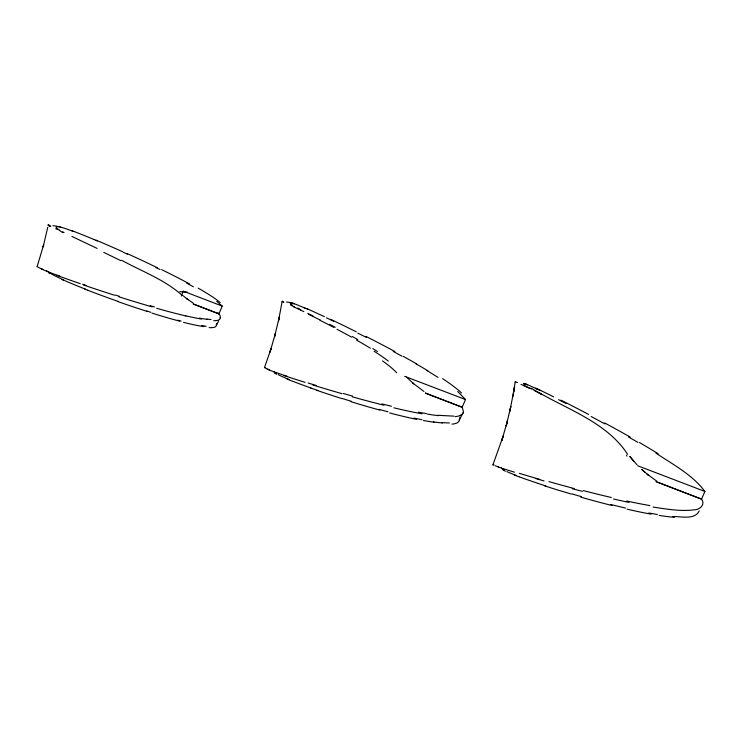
<?xml version="1.0" encoding="UTF-8"?>
<svg xmlns="http://www.w3.org/2000/svg" width="742" height="742" viewBox="0 0 742 742"><rect width="100%" height="100%" fill="white"/><g stroke="black" fill="none" stroke-linecap="round" stroke-linejoin="round"><path stroke-width="1.11" d="M512.88 396.692L515.189 381.907M282.173 301.308L278.482 320.952L279.252 317.14L274.614 336.59L275.542 332.935L270.005 352.144L271.08 348.592L264.477 367.596L265.033 367.485M47.72 227.367L43.129 246.947L43.676 244.739L37.193 266.415M513.649 391.757L514.614 386.805L509.81 411.328L510.802 406.551L506.146 425.991L507.333 421.373L501.805 440.581L503.197 436.055L493.022 464.557L493.597 464.473M699.214 510.913C694.837 520.235 680.943 516.293 672.679 516.534M220.309 317.845L220.207 315.758L218.992 313.931L193.161 303.96M181.373 296.058L183.107 291.087L222.192 306.084L218.936 313.857L193.393 304.053M459.836 417.384L459.27 420.148L463.537 411.884L462.238 407.312L425.444 393.121M457.758 391.544L465.494 399.53L462.183 407.219L427.207 393.798M653.034 507.055C666.631 509.068 680.507 511.618 694.28 509.819C699.789 509.893 705.688 504.477 701.561 499.106L704.9 491.454C692.351 474.685 673.096 464.603 655.993 453.167M218.584 320.998L216.664 324.746L216.655 323.419M462.637 413.554L463.212 412.765M454.048 416.141L437.4 415.27M449.439 422.959L441.926 422.68M211.025 319.533L206.666 319.106M206.202 326.257L201.75 325.645M52.914 225.689L57.616 226.31M286.477 302.013L290.966 302.625M657.356 514.503L648.786 513M426.483 413.637L418.423 412.172M421.883 419.703L414.008 418.089M628.966 502.436L613.578 499.032M625.525 508.084L610.814 504.532M59.147 226.56L60.158 226.802M391.47 406.264L381.88 403.908M582.387 491.362L572.249 488.7M177.635 320.164L181.113 321.091M388.029 411.81L378.902 409.352M352.654 396.135L343.082 393.436M581.376 496.639L571.915 493.922M150.153 305.676L154.438 306.91M544.034 480.918L535.631 478.507M515.514 381.88L517.406 382.557M316.194 385.497L308.097 383.011M351.411 401.348L342.516 398.593M292.088 302.875L293.925 303.478M514.475 472.172L508.919 470.428M146.805 311.028L150.858 312.308M115.168 295.001L119.518 296.373M545.889 485.973L538.238 483.487M287.377 376.38L281.821 374.524A89.411 2.838 16.4 0 1 269.708 370.212L267.231 369.219M82.612 284.223L86.387 285.512M317.808 390.478L310.462 387.918M404.687 376.37L405.16 376.528M405.633 376.695L465.494 399.53M637.638 465.735L704.9 491.454M118.191 301.438L114.185 300.028A87.89 6.845 19 0 1 87.844 290.298M498.652 467.043L494.997 465.679M56.995 275.115L59.703 276.117M519.214 476.883L514.308 475.019M71.779 230.66L74.07 231.523M524.575 383.382L526.171 384.022M425.389 393.102L426.752 393.622M656.132 481.669L656.707 481.883M657.839 482.319L701.561 499.106M656.188 481.688L656.753 481.901M657.894 482.346L701.617 499.208M84.588 289L87.983 290.326M291.921 381.036L287.024 379.051M94.039 239.555L97.397 240.974M283.592 301.855L282.517 301.4A89.457 0.668 25.9 0 0 283.834 302.263M41.422 268.975L42.758 269.55M303.747 307.494L308.449 309.562M61.883 279.539L64.248 280.597M123.441 252.373L127.439 254.172M523.954 385.432L531.717 389.086M326.452 317.854L333.631 321.258M290.781 305.175L294.342 306.854M71.974 236.466L97.109 248.403M535.576 388.335L540.259 390.598M55.687 228.721L57.282 229.491M155.987 267.565L160.031 269.531M307.717 313.337L312.864 315.888M121.623 260.275C142.028 271.433 164.91 279.734 182.3 295.502M538.664 392.481C569.364 410.094 607.717 423.422 627.602 454.308M357.783 333.093L366.474 337.471M558.587 399.678L565.988 403.435M505.395 471.207L502.334 469.51M329.522 324.328L335.273 327.324M591.188 416.531L604.971 423.914M393.241 351.448L402.09 356.262M186.687 283.138L193.458 286.829M352.329 336.525L357.783 339.604M276.553 374.228L274.484 373.013M628.595 437.001L637.962 442.39M541.53 394.382L531.031 388.075M427.012 370.555L437.975 377.363M300.825 309.859L297.792 307.995M48.508 272.694L49.631 273.39M372.855 348.592L377.344 351.467M193.31 303.2L186.27 298.33L188.264 299.74M62.708 231.773L64.062 232.636M423.923 391.451L412.376 382.733L413.684 383.8L406.57 377.131M525.429 384.606L523.833 383.475M657.032 481.354L646.764 473.841M216.701 301.289L222.192 306.084M183.144 295.752L186.863 298.738M291.68 303.932L290.799 303.172M644.965 472.32L641.756 469.454L648.573 475.362L648.054 474.917M636.998 464.78L629.819 456.478L633.909 461.478M218.037 312.827L218.936 313.857M493.291 465.234A83.929 2.347 15 0 1 493.866 464.78M508.353 470.289A90.543 2.421 15.5 0 1 498.234 466.931M539.731 479.378A96.914 2.968 15.2 0 1 519.335 473.331M574.15 488.542A103.194 4.897 14.6 0 1 548.95 481.623M611.287 497.502A108.833 8.524 14.3 0 1 583.203 490.564M649.909 505.599A113.832 13.959 14.9 0 1 626.749 501.026M515.579 382.297A90.598 1.734 26.6 0 1 515.569 381.907M520.986 384.393A83.985 1.632 26.7 0 1 529.25 388.196M534.129 390.459A77.632 2.486 28 0 1 541.076 393.872M626.443 455.115A68.793 27.742 18.1 0 1 626.897 456.163M639.456 442.529A113.814 13.625 28.3 0 1 658.154 453.761M604.647 422.931A109.343 9.47 28.8 0 1 630.199 437.084M560.896 400.142A103.24 5.231 28.6 0 1 588.582 414.407M535.705 388.085A96.822 2.68 27.9 0 1 553.69 396.877M526.801 384.347A90.06 1.781 27.4 0 1 536.707 388.947M523.769 383.438A83.503 1.734 27.6 0 1 527.516 384.94M523.555 383.957A77.103 1.41 28.9 0 1 524.473 384.078M674.395 517.313A113.767 18.55 17.6 0 1 659.1 515.412M651.114 514.16A109.297 15.035 16.2 0 1 627.111 509.179M612.057 505.515A103.194 10.75 15.5 0 1 580.763 497.131M571.201 494.024A96.766 7.587 15.5 0 1 544.322 485.778M538.636 483.552A89.995 6.047 15.8 0 1 519.632 476.976M516.339 475.474A83.447 5.834 15.6 0 1 506.86 471.578M504.096 469.918A77.047 6.01 14.4 0 1 501.351 468.054M187.105 291.958A70.935 2.708 12.3 0 1 179.796 291.578M198.133 288.128A101.005 12.364 23.1 0 1 220.226 302.588M161.691 269.661A96.97 9.423 24.6 0 1 189.711 284.047M126.854 253.439A94.568 7.29 25 0 1 157.221 267.667M95.913 240.093A91.257 5.658 24.9 0 1 122.847 251.835M73.848 231.411A87.927 4.786 24.7 0 1 93.826 239.434M60.992 227.2A84.579 4.563 24.7 0 1 73.18 231.374M56.346 226.904A81.397 4.61 25.1 0 1 60.705 227.33M59.648 230.354A78.485 4.452 26 0 1 56.271 227.089M62.94 232.719A75.99 3.673 27.3 0 1 59.332 230.289M216.219 324.579A100.986 12.679 22.3 0 1 209.142 327.621M203.92 326.601A96.952 11.111 20.3 0 1 183.524 322.343M179.62 321.156A94.54 9.433 19.4 0 1 151.989 313.115M147.435 311.482A91.229 7.856 19.1 0 1 117.95 301.604M85.534 289.176A84.551 6.539 19.1 0 1 65.333 280.884M64.025 280.086A81.37 6.743 18.8 0 1 51.133 273.835M50.419 273.232A78.466 7.058 17.9 0 1 48.249 271.906M47.386 271.303A78.466 7.058 17.9 0 1 46.663 270.747M48.787 225.262A87.89 0.798 24.6 0 1 49.909 225.485M50.799 226.505A84.801 0.761 24.5 0 1 48.351 225.104M50.345 226.486A81.815 0.556 24.9 0 1 48.926 225.605M103.769 252.41A76.611 1.586 26 0 1 120.76 260.637M220.086 317.762A102.693 13.189 21.3 0 1 213.687 320.702M207.231 319.338A99.391 11.649 19.3 0 1 199.385 318.142M201.527 319.051A100.43 11.39 19 0 1 185.129 315.693M185.88 315.916A98.862 9.72 18.1 0 1 156.636 308.292M152.268 306.919A96.497 7.374 17.5 0 1 119.035 296.837M114.361 295.186A93.863 5.287 17.4 0 1 83.484 284.956M80.284 283.676A90.932 3.868 17.7 0 1 57.032 275.375M56.42 274.948A87.871 3.191 18 0 1 42.368 269.429M42.73 269.374A84.773 3.024 18.1 0 1 37.23 266.573M37.36 266.461A81.796 2.959 17.7 0 1 37.211 266.276M442.668 378.68A112.116 17.456 24.7 0 1 461.515 392.954M415.687 363.636A106.217 12.577 26.8 0 1 427.884 370.805M403.314 356.392A107.089 11.844 27 0 1 416.614 363.877M365.834 336.367A103.296 8.691 27.4 0 1 394.957 351.56M330.496 319.264A98.38 5.519 27.3 0 1 356.281 331.822M306.4 308.459A93.223 3.636 26.8 0 1 324.412 316.676M294.593 303.821A87.862 2.977 26.5 0 1 304.86 308.078M290.437 302.996A82.594 2.94 26.8 0 1 294.249 303.997M292.218 305.101A77.669 2.662 27.9 0 1 290.419 303.265M290.883 304.461A73.347 1.382 29.8 0 1 290.632 304.239M290.549 304.109A73.347 1.382 29.8 0 1 290.799 304.109M459.326 420.176A112.098 18.763 21.8 0 1 452.008 424.146M442.538 422.949A106.189 15.953 18.9 0 1 433.337 421.892M434.144 422.263A107.052 15.536 18.5 0 1 423.367 420.464M416.568 419.36A103.259 12.892 17.4 0 1 389.615 412.951M379.876 410.103A98.334 9.729 16.8 0 1 351.049 401.719M342.127 398.667A93.177 7.457 16.8 0 1 316.908 390.357M311.028 388.02A87.816 6.409 17 0 1 292.534 381.175M289.278 379.579A82.557 6.344 16.7 0 1 278.129 374.645M276.525 373.514A77.622 6.576 15.7 0 1 273.854 371.844M293.433 306.706A84.282 0.64 26 0 1 303.83 311.64M308.7 314.385A79.348 1.094 26.7 0 1 320.488 320.182M320.09 320.34A74.914 2.634 27.9 0 1 333.798 327.343M337.016 329.272A71.232 5.407 28.8 0 1 351.634 337.174M356.577 340.086A68.552 9.071 28.8 0 1 370.332 348.202M374.098 351.216A66.993 12.92 27.5 0 1 388.326 361.057M382.584 360.946A67.244 16.333 25 0 1 396.673 372.772M462.748 413.6A113.452 19.218 20.9 0 1 459.771 415.446M460.123 415.585A114.11 19.116 20.2 0 1 455.171 416.633M438.318 415.668A110.567 15.87 17.4 0 1 427.411 414.092M422.04 413.832A107.738 13.328 16.4 0 1 393.835 407.812M383.939 405.215A103.843 9.377 15.5 0 1 352.19 396.784M341.765 393.612A99.447 5.973 15.5 0 1 312.734 384.977M305.073 382.353A94.549 3.775 16 0 1 284.093 375.563M269.615 369.878A84.245 2.699 16.4 0 1 264.718 367.661"/></g></svg>
